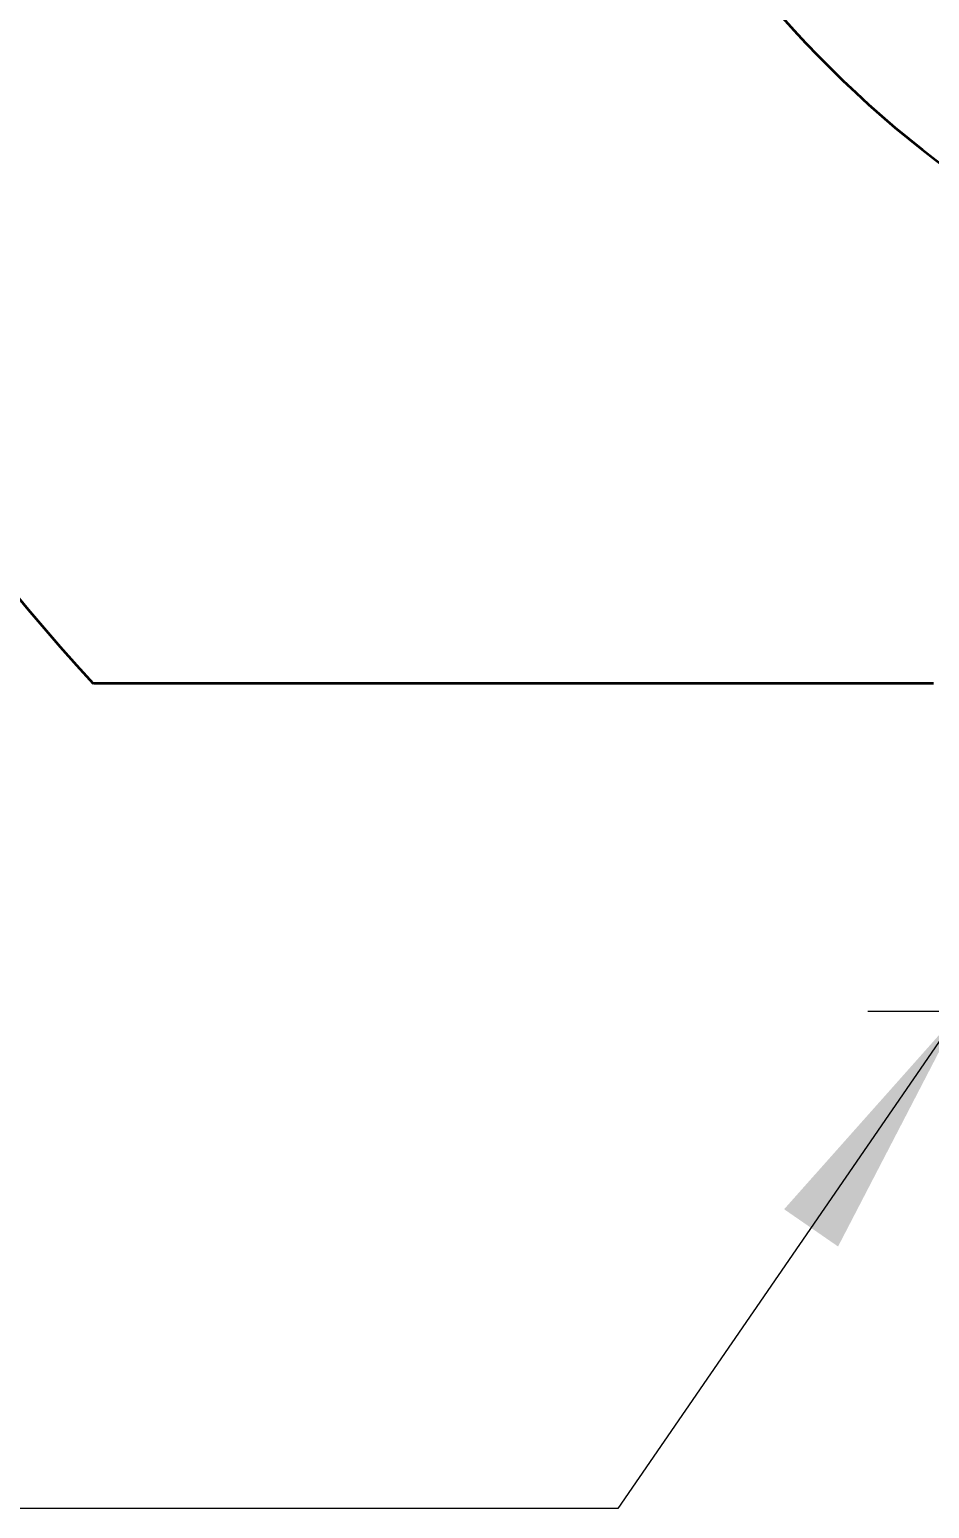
# Model space of a CAD drawing. Header units: millimetres. Extents: x -742 to 742, y -525 to 525.
# Drawn here: x -544.2 to -475.7, y 32.5 to 145.2 of the extents above; entities that cross this region are included whole.
import ezdxf

# ---------------------------------------------------------------- set-up
doc = ezdxf.new("R2010")
doc.units = ezdxf.units.MM
doc.linetypes.add('点画线', pattern=[18, 12, -2, 2, -2])
doc.layers.get('0').update_dxf_attribs({"lineweight": 35})
for name, color, linetype, lineweight in [('中心线层', 1, '点画线', 18), ('尺寸线层', 3, 'Continuous', 18), ('粗实线层', 7, 'Continuous', 35)]:
    doc.layers.add(name, color=color, linetype=linetype, lineweight=lineweight)
doc.styles.add('标准', font='', dxfattribs={"width": 0.667})
doc.styles.get('标准').set_extended_font_data('宋体')

# ---------------------------------------------------------------- blocks, each defined once
blk = doc.blocks.new('*X5')
blk.add_line((-884.13, -105), (-948.14, -105))
for radius, start, end in [(155, 137.3578, 222.6425), (82, 89.9999, 270.0001)]:
    blk.add_arc((-834.13, 0), radius, start, end)
blk = doc.blocks.new('*X4')
at = {"layer": '中心线层'}
for p, q in [((-877.13, -130), (-889.13, -130)), ((-877.13, -130), (-889.13, -130)), ((-877.13, -130), (-889.13, -130)), ((-831.13, -130), (-887.13, -130))]:
    blk.add_line(p, q, dxfattribs=at)
at = {"color": 0, "linetype": 'ByBlock'}
blk.add_blockref('*X5', (0, 0), dxfattribs=at)
blk = doc.blocks.new('*X25')
at = {"layer": '尺寸线层'}
blk.add_hatch(color=0, dxfattribs=at).paths.add_polyline_path([(-473.35, 70.4), (-482.63, 52.5), (-486.74, 55.34)], flags=0)
at = {"layer": '尺寸线层', "color": 0}
for p, q in [((-473.35, 70.4), (-499.4, 32.54)), ((-535.36, 32.54), (-623.12, 32.54)), ((-499.4, 32.54), (-535.36, 32.54))]:
    blk.add_line(p, q, dxfattribs=at)
at = {"layer": '尺寸线层', "color": 0, "insert": (-583.04, 44.41), "char_height": 17.5, "width": 160.3371, "attachment_point": 5, "line_spacing_factor": 1.15057, "style": '标准'}
blk.add_mtext('\\T1.1;4*M20*2.5', dxfattribs=at)

msp = doc.modelspace()

# ---------------------------------------------------------------- block references
at = {"layer": '尺寸线层'}
msp.add_blockref('*X25', (0, 0), dxfattribs=at)
at = {"layer": '粗实线层'}
msp.add_blockref('*X4', (408.776, 200.401), dxfattribs=at)

doc.saveas('drawing.dxf')
